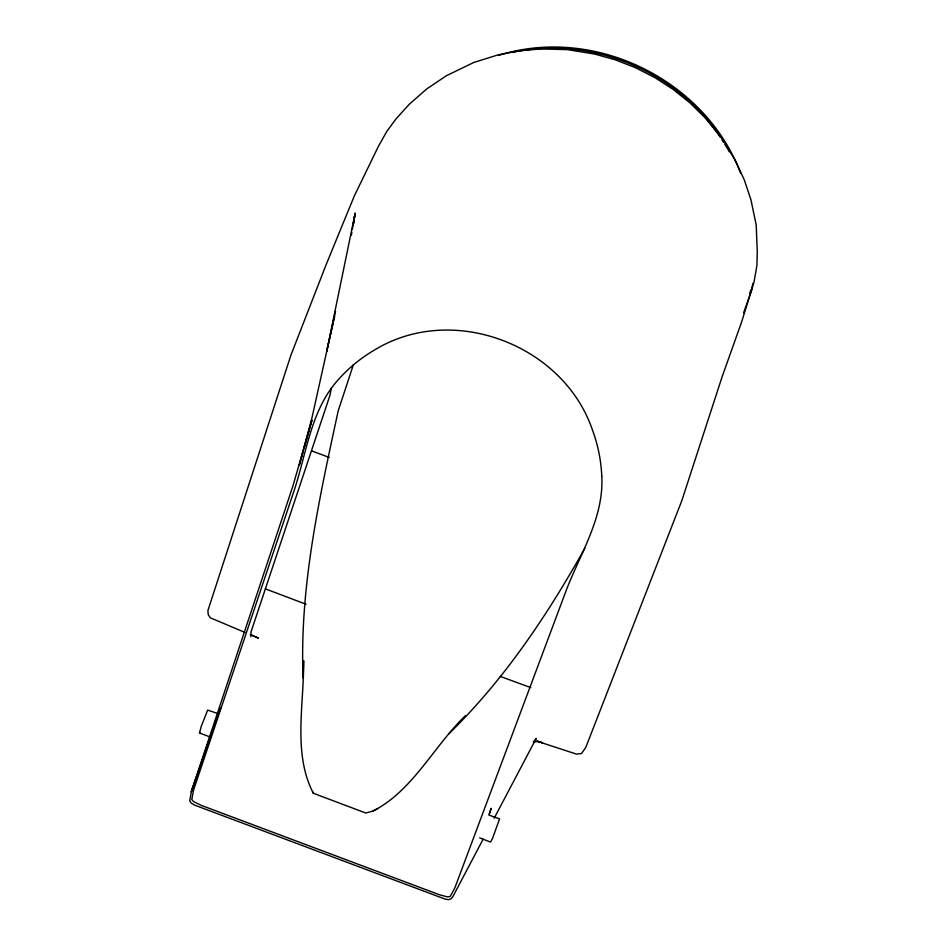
<?xml version="1.0" encoding="UTF-8"?>
<svg xmlns="http://www.w3.org/2000/svg" width="947" height="947" viewBox="0 0 947 947"><rect width="100%" height="100%" fill="white"/><g stroke="black" fill="none" stroke-linecap="round" stroke-linejoin="round"><path stroke-width="1.42" d="M250.86 636.656L251.085 631.72L330.041 395.065L331.32 388.116M353.338 224.676L355.137 213.241L326.739 351.313L311.989 417.674L299.382 464.835L303.324 450.879M353.172 224.83L355.137 213.241L352.367 229.269M351.373 235.105L351.87 232.193M752.794 283.496L751.598 290.421L743.608 312.83M332.953 322.868L326.739 351.313L332.977 323.91M333.64 321.021L334.622 316.689M333.261 321.447L335.569 311.504M209.109 736.612L199.509 732.99L199.675 732.327M199.509 732.99L201.155 726.574L207.642 710.096L218.485 713.766M304.105 448.085L311.965 420.16L292.919 485.977L191.318 791.739L189.755 800.842L191.081 802.985L194.573 805.116L445.126 899.105L448.416 899.65L450.95 898.869L452.796 896.75L483.136 839.184M749.574 293.83L750.817 290.007M353.42 364.607L338.197 410.832C319.269 498.619 299.288 587.578 303.111 678.028L303.608 660.568C304.259 703.822 292.493 753.339 313.35 793.266L365.791 813.011L373.011 811.034L377.77 808.513M212.566 729.912L191.318 791.739L220.651 707.764M489.315 813.662L491.209 808.336L488.912 815.059L499.578 818.883L492.535 838.367L490.534 842.084L479.656 837.858M494.168 818.255L536.215 738.447L533.291 742.14L537.86 741.394L542.619 742.803L537.387 741.181M584.844 548.266C547.07 615.574 504.396 679.473 448.961 733.712M465.498 715.612C433.951 745.845 412.999 790.721 373.011 811.034M498.891 55.328C594.278 25.155 705.681 79.891 740.684 173.467M512.078 52.464C590.395 35.43 676.418 70.492 720.466 137.422M536.558 741.075L576.557 754.12L581.505 753.552L585.779 747.432L681.84 500.596L722.016 377.072L741.608 322.027L754.001 282.135L756.913 265.551L757.269 251.606L756.191 224.924L750.935 199.734L744.33 180.001L735.807 161.428L722.573 139.327L705.243 117.901L690.174 103.081L672.997 89.326L654.791 77.559L635.413 67.663L615.1 59.744L594.42 54.015L567.431 49.623L540.453 48.936L518.861 50.842L498.371 54.796L473.808 62.466L446.345 75.748L426.612 89.042L409.364 104.17L396.071 118.801L386.921 131.231L378.528 146.122L354.344 195.899L326.336 264.154L290.966 355.007L207.878 610.637L208.281 614.804L210.376 617.835L245.036 632.454M530.758 687.605L500.265 676.418M329.284 457.437L311.61 450.867M306.082 604.257L265.314 588.833M250.363 634.703L258.365 638.077L250.422 634.561M721.969 139.801L723.461 142.168M724.952 144.548L727.201 148.111M727.947 149.295L729.249 151.757M312.557 791.668L313.35 793.266M601.759 476.14C604.174 517.098 580.464 553.237 566.365 590.028L454.832 887.931L450.168 896.525L447.422 896.892L439.444 894.749L201.06 805.281L193.638 801.647L191.779 799.564L193.602 789.952L294.458 489.575C306.71 452.346 310.983 409.554 338.529 379.451A157.818 150.443 26.5 0 1 374.408 350.082C452.039 302.342 563.311 344.353 592.467 430.033A157.794 150.384 27.5 0 1 601.759 476.14"/></g></svg>
